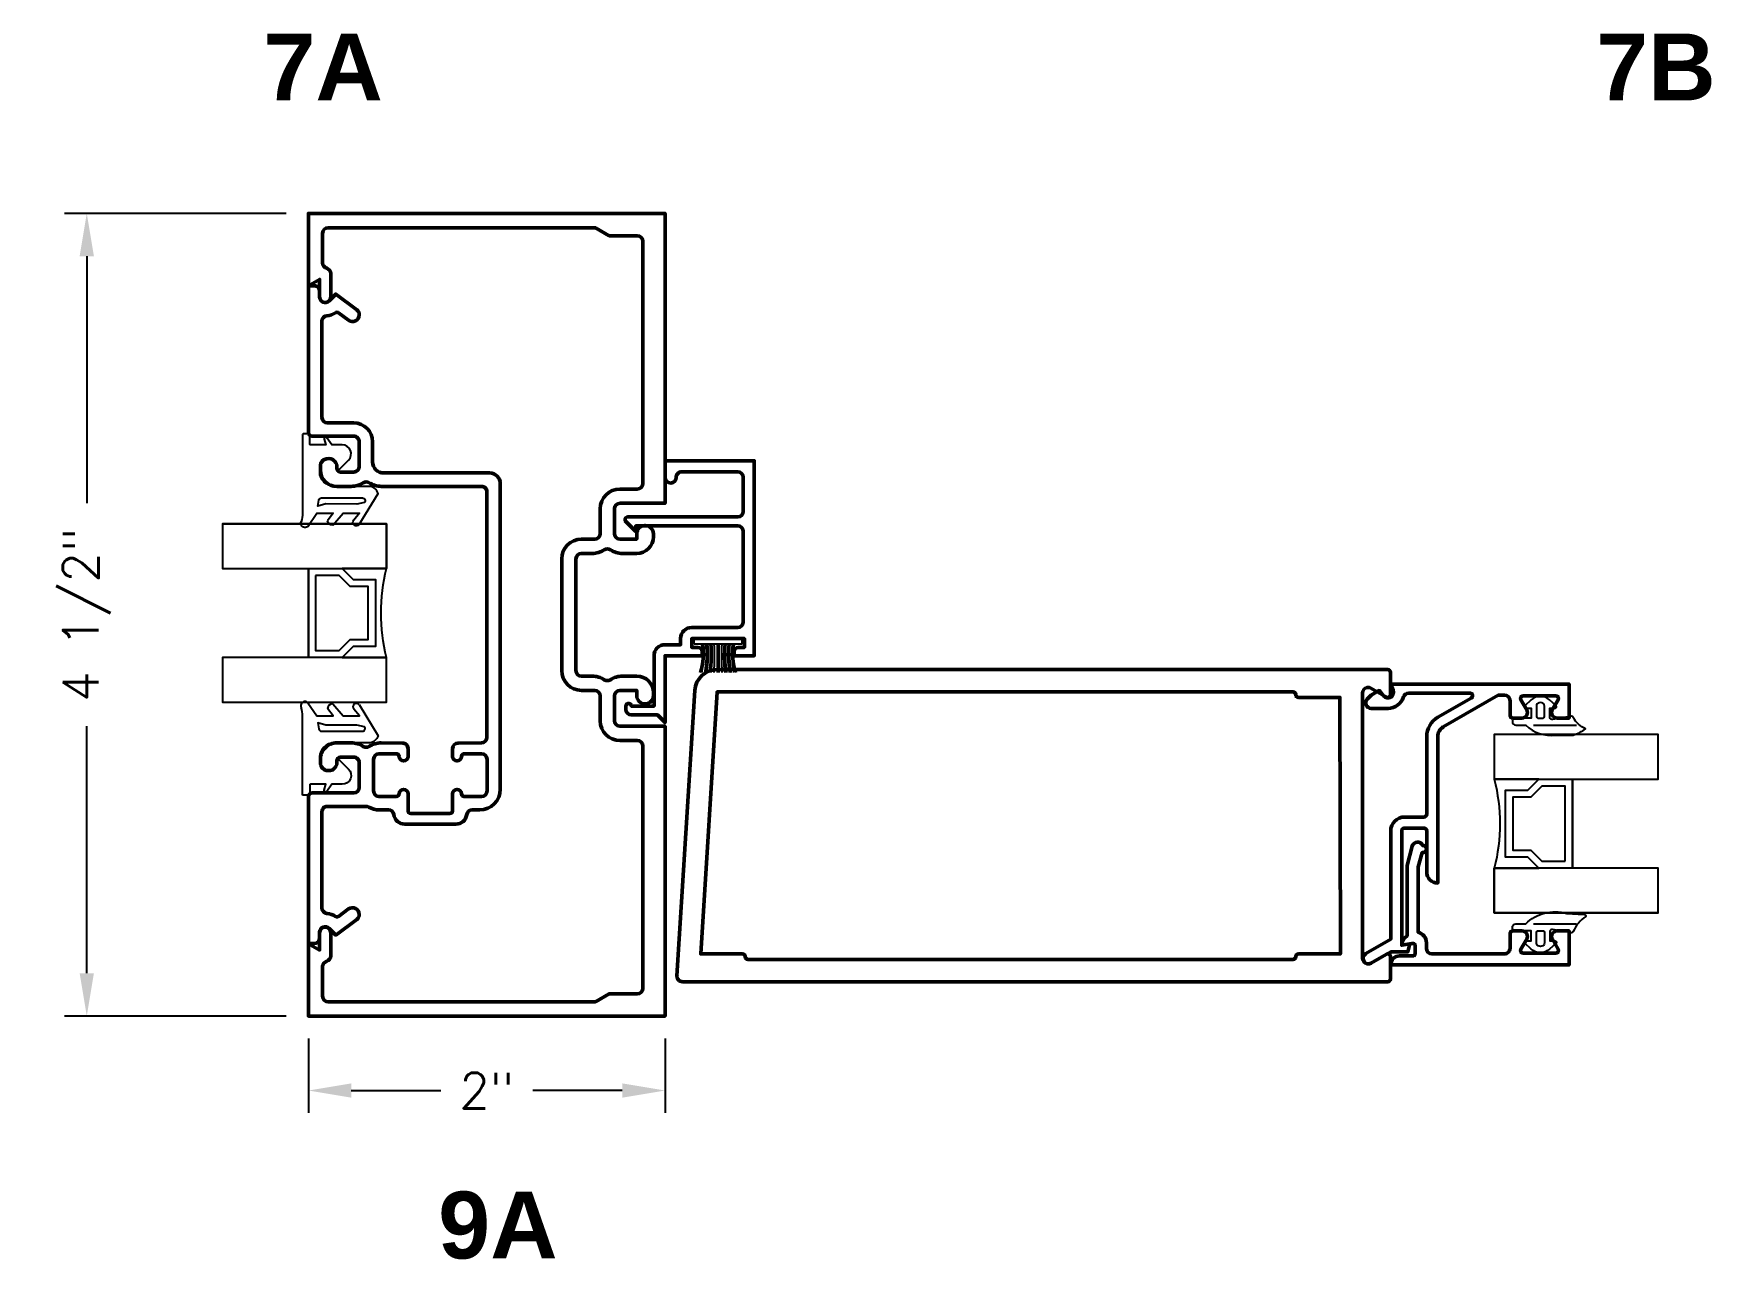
# Model space of a CAD drawing. Extents: x 0 to 139, y -24 to 89.
# Drawn here: x 46.407 to 48.758, y -3.273 to -1.555 of the extents above; entities that cross this region are included whole.
import ezdxf

# ---------------------------------------------------------------- set-up
doc = ezdxf.new("R2010")
doc.units = 0
doc.header["$MEASUREMENT"] = 0
doc.layers.get('Defpoints').update_dxf_attribs({"linetype": 'CONTINUOUS'})
for name, color, linetype in [('R-Anno-Dims', 3, 'CONTINUOUS'), ('R-Anno-Text', 6, 'CONTINUOUS'), ('R-Det1', 4, 'CONTINUOUS'), ('R-Det2', 2, 'CONTINUOUS'), ('R-Otln', 1, 'CONTINUOUS'), ('R-Pat1', 5, 'CONTINUOUS')]:
    doc.layers.add(name, color=color, linetype=linetype)
doc.styles.get("Standard").update_dxf_attribs({"font": 'simplex'})
doc.styles.add('style1', font='arialbd.ttf')
doc.dimstyles.new('1-4size', dxfattribs={"dimtxt": 0.05, "dimasz": 0.06, "dimexe": 0.03125, "dimexo": 0.03125, "dimgap": 0.03125, "dimtad": 0, "dimdec": 5, "dimlfac": 4, "dimzin": 4, "dimdsep": 46, "dimlunit": 5, "dimtxsty": 'Standard', "dimcen": 0, "dimclrd": 256, "dimclre": 256, "dimclrt": 256, "dimadec": 0, "dimazin": 1, "dimtfac": 1, "dimtdec": 5, "dimtofl": 0, "dimtmove": 0, "dimatfit": 3, "dimfxl": 1, "dimfrac": 2, "dimtolj": 1, "dimtzin": 4, "dimarcsym": 0})

# ---------------------------------------------------------------- blocks, each defined once
blk = doc.blocks.new('*D111')
at = {"layer": 'Defpoints', "color": 0}
for p in [(46.7917, -2.9324), (47.2917, -2.9324), (47.2917, -3.0367)]:
    blk.add_point(p, dxfattribs=at)
at = {"layer": 'R-Anno-Dims', "lineweight": -2}
for p, q in [((46.7917, -2.9636), (46.7917, -3.068)), ((47.2917, -2.9636), (47.2917, -3.068)), ((46.8517, -3.0367), (46.9771, -3.0367)), ((47.2317, -3.0367), (47.1063, -3.0367))]:
    blk.add_line(p, q, dxfattribs=at)
at = {"layer": 'R-Anno-Dims'}
for points in [[(46.8517, -3.0267), (46.8517, -3.0467), (46.7917, -3.0367)], [(47.2317, -3.0267), (47.2317, -3.0467), (47.2917, -3.0367)]]:
    blk.add_solid(points, dxfattribs=at)
at = {"layer": 'R-Anno-Dims', "insert": (47.0417, -3.0367), "char_height": 0.05, "attachment_point": 5}
blk.add_mtext('\\A1;2"', dxfattribs=at)
blk = doc.blocks.new('*D112')
at = {"layer": 'Defpoints', "color": 0}
for p in [(46.4811, -1.8074), (46.7917, -1.8074), (46.7917, -2.9324)]:
    blk.add_point(p, dxfattribs=at)
at = {"layer": 'R-Anno-Dims', "lineweight": -2}
for p, q in [((46.7604, -1.8074), (46.4498, -1.8074)), ((46.4811, -1.8674), (46.4811, -2.2136)), ((46.4811, -2.8724), (46.4811, -2.5261)), ((46.7604, -2.9324), (46.4498, -2.9324))]:
    blk.add_line(p, q, dxfattribs=at)
at = {"layer": 'R-Anno-Dims'}
for points in [[(46.4711, -1.8674), (46.4911, -1.8674), (46.4811, -1.8074)], [(46.4711, -2.8724), (46.4911, -2.8724), (46.4811, -2.9324)]]:
    blk.add_solid(points, dxfattribs=at)
at = {"layer": 'R-Anno-Dims', "insert": (46.4811, -2.3699), "char_height": 0.05, "attachment_point": 5, "rotation": 90}
blk.add_mtext('\\A1;4 1/2"', dxfattribs=at)
blk = doc.blocks.new('weathering')
at = {"layer": 'R-Det2'}
for p, q in [((0, 0), (0, -0.27)), ((0, 0), (0.03, 0)), ((0.03, 0), (0.03, -0.27)), ((0, -0.1294), (-0.16, -0.1294)), ((0, -0.1394), (-0.16, -0.1394)), ((0, -0.27), (0.03, -0.27))]:
    blk.add_line(p, q, dxfattribs=at)
for centre, radius, start, end in [((-0.0558, 0.3133), 0.3613, 253.24157, 278.88749), ((-0.0558, 0.3133), 0.3713, 253.70562, 278.64891), ((-0.0569, 0.4863), 0.5565, 259.32776, 275.87289), ((-0.0569, 0.4863), 0.5665, 259.51824, 275.7701), ((-0.0629, 0.6774), 0.7702, 262.75567, 274.68317), ((-0.0629, 0.6774), 0.7801, 262.84899, 274.62376), ((-0.0659, 1.4634), 1.5784, 266.58334, 272.39405), ((-0.0667, -1.7726), 1.6187, 87.63817, 93.30404), ((-0.0636, -0.9658), 0.7997, 85.43766, 96.92313), ((-0.0636, -0.9657), 0.7896, 85.37929, 97.01125), ((-0.0576, -0.7691), 0.5804, 84.30529, 100.16305), ((-0.0576, -0.769), 0.5704, 84.20433, 100.34319), ((-0.0564, -0.5908), 0.3799, 81.45668, 105.81642), ((-0.0565, -0.5907), 0.3699, 81.22226, 106.25562)]:
    blk.add_arc(centre, radius, start, end, dxfattribs=at)
blk = doc.blocks.new('P2728 compress')
at = {"layer": 'R-Det2'}
blk.add_lwpolyline([(176.2659, 42.9271), (176.3716, 42.7527, -0.301952), (176.3243, 42.7127), (176.1243, 42.7127, 0.414214), (176.0443, 42.6327), (176.0443, 42.5943, 0.388879), (176.0809, 42.5545), (176.0969, 42.5531, 0.440011), (176.1403, 42.5929), (176.1403, 42.6069, -0.668179), (176.1574, 42.614), (176.2057, 42.5657, -0.668179), (176.1703, 42.4804), (176.1115, 42.4804), (176.0833, 42.4407, -0.836323), (176.0691, 42.4474), (176.0779, 42.4804), (175.994, 42.4804, 0.414214), (175.988, 42.4744), (175.988, 42.4244, -0.414214), (175.982, 42.4184), (175.954, 42.4184, -0.414214), (175.948, 42.4244), (175.948, 42.8625, 0.083245), (175.9398, 42.9113), (175.9398, 42.9113)], format="xyb", dxfattribs=at)
for points in [[(175.9784, 42.9372), (176.0279, 42.8636), (176.119, 42.8636), (176.088, 42.9053)], [(176.1173, 42.9307), (176.1752, 42.8636), (176.267, 42.8636), (176.2353, 42.9016)]]:
    blk.add_lwpolyline(points, dxfattribs=at)
at = {"layer": 'R-Det2', "lineweight": 25}
blk.add_lwpolyline([(176.0393, 42.7905, 0.372312), (176.0541, 42.7777), (176.2843, 42.7777, 0.668179), (176.2949, 42.8033), (176.2522, 42.8117), (176.0784, 42.811), (176.0343, 42.8244)], format="xyb", close=True, dxfattribs=at)
at = {"layer": 'R-Det2', "ltscale": 0.1}
for centre, radius, start, end in [((175.9618, 42.9203), 0.0237, 22.23453, 202.23453), ((176.1173, 42.901), 0.0297, 90, 171.53968), ((176.2507, 42.9142), 0.0199, 40.29781, 220.29781)]:
    blk.add_arc(centre, radius, start, end, dxfattribs=at)

msp = doc.modelspace()

# ---------------------------------------------------------------- linework, layer by layer
at = {"layer": 'R-Det1', "lineweight": 50}
for points in [[(46.8816961, -2.1556269), (46.8816961, -2.1301269), (46.8816961, -2.1273769, 0.414151258), (46.8551961, -2.1008769), (46.8181961, -2.1008769, -0.413333333), (46.8106961, -2.0933769), (46.8106961, -1.9584519, -0.384292738), (46.8176961, -1.9507519, 0.125027091), (46.8297461, -1.9465019, -0.3082191), (46.8340461, -1.9466269), (46.8479711, -1.9570019, 0.615742841), (46.8629461, -1.9494769), (46.8629461, -1.9486769, 0.239176885), (46.8598211, -1.9424519), (46.8301461, -1.9203769), (46.8206711, -1.9298519, -0.667873573), (46.8074461, -1.9243769), (46.8074461, -1.9163769, 0.416132723), (46.7996961, -1.9086269), (46.7919461, -1.9086269), (46.7919461, -2.1146269, 0.414213562), (46.7969461, -2.1196269), (46.8551961, -2.1196269, -0.416132723), (46.8629461, -2.1273769), (46.8629461, -2.1621269, -0.412903226), (46.8551961, -2.1698769), (46.8366961, -2.1698769, -0.414213562), (46.8316961, -2.1648769), (46.8316961, -2.1627769, 1.011839456), (46.8084461, -2.1625019), (46.8084461, -2.1666269, 0.413978903), (46.8316961, -2.1898769), (46.8517711, -2.1898769, 0.143865672), (46.8686461, -2.1849019, -0.292539715), (46.8770211, -2.1849019, 0.14306262), (46.8938961, -2.1898769), (47.0341961, -2.1898769, -0.416132723), (47.0419461, -2.1976269), (47.0419461, -2.5416269, -0.412903226), (47.0341961, -2.5493769), (47.0015981, -2.5496268, 0.414213562), (46.9938481, -2.5573768), (46.9938481, -2.5683768, 0.414213562), (47.0000981, -2.5746268, 0.414213562), (47.0063481, -2.5683768, -0.414213562), (47.0100981, -2.5646268), (47.0343481, -2.5646268, -0.414213562), (47.0420981, -2.5723768), (47.0420981, -2.6168768, -0.414213562), (47.0343481, -2.6246268), (47.0100981, -2.6246268, -0.414213562), (47.0063481, -2.6208768, 0.414213562), (47.0000981, -2.6146268, 0.414213562), (46.9938481, -2.6208768), (46.9938481, -2.6446269, -0.414213562), (46.9900981, -2.6483769), (46.9350981, -2.6483769, -0.414213562), (46.9313481, -2.6446269), (46.9313481, -2.6208768, 0.414213562), (46.9250981, -2.6146268, 0.414213562), (46.9188481, -2.6208768, -0.414213562), (46.9150981, -2.6246268), (46.8908481, -2.6246268, -0.414213562), (46.8830981, -2.6168768), (46.8830981, -2.5723768, -0.414213562), (46.8908481, -2.5646268), (46.9150981, -2.5646268, -0.414213562), (46.9188481, -2.5683768, 0.414213562), (46.9250981, -2.5746268, 0.414213562), (46.9313481, -2.5683768), (46.9313481, -2.5573768, 0.414213579), (46.9235981, -2.5496268), (46.8938961, -2.5493769), (46.8938961, -2.5493769, 0.144487081), (46.8770211, -2.5543269, -0.292539715), (46.8686461, -2.5543269, 0.145286571), (46.8517711, -2.5493769), (46.8316961, -2.5493769, 0.415053763), (46.8084461, -2.5726269), (46.8084461, -2.5767519, 1.012901092), (46.8316961, -2.5764519), (46.8316961, -2.5743769, -0.414213562), (46.8366961, -2.5693769), (46.8551961, -2.5693769, -0.416132723), (46.8629461, -2.5771269), (46.8629461, -2.6118769, -0.412903226), (46.8551961, -2.6196269), (46.7969461, -2.6196269, 0.414213562), (46.7919461, -2.6246269), (46.7919461, -2.8306269), (46.7996961, -2.8306269, 0.412903226), (46.8074461, -2.8228769), (46.8074461, -2.8148769, -0.669038966), (46.8206711, -2.8093769), (46.8301461, -2.8188769), (46.8598211, -2.7967769, 0.238328156), (46.8629461, -2.7905769), (46.8629461, -2.7897519, 0.615742841), (46.8479711, -2.7822269), (46.8340461, -2.7926019, -0.3082191), (46.8297461, -2.7927269, 0.121337447), (46.8176961, -2.7884769, -0.384292738), (46.8106961, -2.7807769), (46.8106961, -2.6458769, -0.41641058), (46.8181895, -2.6383769), (46.8723414, -2.6383769, -0.132705715), (46.8762442, -2.6394313, 0.132705715), (46.8908481, -2.6433768), (46.9038263, -2.6433768, -0.3737096), (46.9115002, -2.6500435, 0.3737096), (46.9268481, -2.6633769), (46.9983481, -2.6633769, 0.3737096), (47.0136959, -2.6500435, -0.3737096), (47.0213698, -2.6433768), (47.0316961, -2.6433768, 0.414213562), (47.0606961, -2.6143768), (47.0606961, -2.1861269, 0.415000983), (47.0456961, -2.1711269), (46.8971961, -2.1711269, -0.414517049)], [(47.2761939, -2.4274012, -0.414213562), (47.2916939, -2.4119012), (47.3134439, -2.4119012), (47.3134441, -2.4031512, -0.414213562), (47.3289441, -2.3876512), (47.3934439, -2.3876514, 0.414213562), (47.4011939, -2.3799014), (47.4011939, -2.2530267, 0.414213562), (47.3934439, -2.2452767), (47.2504439, -2.2452767), (47.2504439, -2.2530267), (47.2365312, -2.239114, -0.668178638), (47.2391564, -2.2327764), (47.3934439, -2.2327767, 0.414213562), (47.4011939, -2.2250267), (47.4011939, -2.1772139, 0.414213562), (47.3934439, -2.1694639), (47.3149439, -2.1694639, 0.423380872), (47.3071944, -2.1774639, -0.999983871), (47.2916939, -2.1774637), (47.2916939, -2.1539637), (47.4166939, -2.1539637), (47.4166939, -2.4274012), (47.3884439, -2.4274012), (47.3884439, -2.4214012, -0.414213562), (47.3941939, -2.4156512), (47.4026941, -2.4156514), (47.4026941, -2.4031512), (47.3289441, -2.4031512), (47.3289441, -2.4156514), (47.3376939, -2.4156512, -0.414213562), (47.3434439, -2.4214012), (47.3434439, -2.4274012), (47.2916939, -2.4274012), (47.2916939, -2.5210264), (47.2809439, -2.5102764), (47.2444439, -2.5102762, -0.414213562), (47.2366939, -2.5025262), (47.2366939, -2.4977762, -1), (47.2441939, -2.4977762), (47.2761939, -2.4977762)], [(48.3745665, -2.6610155), (48.3745665, -2.5405121, -0.267944175), (48.3823165, -2.5270886), (48.4593705, -2.4826016), (48.4680665, -2.4826016, -0.414213562), (48.4758165, -2.4903516), (48.4758165, -2.5108516, 0.414213562), (48.4795665, -2.5146016), (48.4925665, -2.5146016, 0.577350202), (48.4992782, -2.5029766), (48.4911953, -2.4889766, -0.577350202), (48.4944429, -2.4833516), (48.5399402, -2.4833516, -0.577351988), (48.5431877, -2.4889766), (48.5351048, -2.5029765, 0.577351988), (48.5418165, -2.5146016), (48.5585665, -2.5146016), (48.5585665, -2.4671016), (48.3085665, -2.4671016), (48.3120131, -2.4757254, -0.869075611), (48.2986938, -2.4833529), (48.2930666, -2.4761015, 0.123332445), (48.2754856, -2.4882698, 0.64476674), (48.2812995, -2.5011016), (48.3048165, -2.5011015, 0.330653628), (48.3263547, -2.4851098, -0.33065332), (48.3337734, -2.4796016), (48.4195711, -2.4796016, -0.767326322), (48.4214461, -2.4865992), (48.3746915, -2.5135931, 0.26795022), (48.3590665, -2.5406563), (48.3590665, -2.6493515, -0.414213562), (48.3550665, -2.6533515), (48.3280665, -2.6533515, 0.414213562), (48.3085665, -2.6728515), (48.3085665, -2.8246298), (48.2736915, -2.8447649, 1), (48.2814415, -2.8581883), (48.3085665, -2.8425276), (48.3324851, -2.8425276), (48.3355665, -2.8310276), (48.3240665, -2.8330554), (48.3240665, -2.6728515, -0.414213562), (48.3280665, -2.6688515), (48.3550665, -2.6688515, -0.414213562), (48.3590665, -2.6728515), (48.3590665, -2.7303515, 0.414213562), (48.3745665, -2.7458515)], [(48.5418165, -2.8130554), (48.5585665, -2.8130554), (48.5585665, -2.8605554), (48.3085665, -2.8605554, -0.41421368), (48.3210665, -2.8480554), (48.3393165, -2.8480554, 0.414213562), (48.3430665, -2.8443054), (48.3430665, -2.8341742, 0.466306393), (48.3386653, -2.8304812), (48.3240665, -2.8330554, -0.252127774), (48.3315666, -2.8200555), (48.3315665, -2.7213054), (48.3388026, -2.6942997, -0.715752791), (48.3534401, -2.6933224, -1.179503687), (48.3524804, -2.703141), (48.3470665, -2.7233462), (48.3470665, -2.8147311, -0.339713402), (48.3585665, -2.8297052), (48.3585665, -2.8373054, 0.414213523), (48.3663165, -2.8450554), (48.4680665, -2.8450554, 0.414213657), (48.4758165, -2.8373054), (48.4758165, -2.8168054, -0.414213562), (48.4795665, -2.8130554), (48.4925665, -2.8130554, -0.57736514), (48.499278, -2.8246807), (48.4911953, -2.8386804, 0.577351747), (48.4944429, -2.8443054), (48.5399401, -2.8443054, 0.577351362), (48.5431877, -2.8386804), (48.5351293, -2.8247225, -0.579445689), (48.5418165, -2.8130554, 1)]]:
    msp.add_lwpolyline(points, format="xyb", close=True, dxfattribs=at)
at = {"layer": 'R-Det2'}
for points in [[(46.6715209, -2.2423696), (46.6715209, -2.3048696), (46.901321, -2.3048696), (46.901321, -2.2423696), (46.6715209, -2.2423696), (46.901321, -2.2423696), (46.901321, -2.3048696), (46.838821, -2.3048696), (46.854321, -2.3203696), (46.885571, -2.3203696), (46.885571, -2.4143696), (46.854321, -2.4143696), (46.838821, -2.4298696), (46.791821, -2.4298696), (46.791821, -2.3048696), (46.791821, -2.4298696), (46.6715209, -2.4298696), (46.6715209, -2.4923696), (46.901321, -2.4923696), (46.901321, -2.4298696), (46.838821, -2.4298696), (46.901321, -2.4298696, -0.123310184), (46.901321, -2.3048696, 1.56900442)], [(48.6835833, -2.7877056), (48.6835834, -2.7252056), (48.4537832, -2.7252056), (48.4537832, -2.7877056), (48.6835834, -2.7877056), (48.4537832, -2.7877056), (48.4537832, -2.7252056), (48.5162832, -2.7252056), (48.5007832, -2.7097056), (48.4695332, -2.7097056), (48.4695332, -2.6157056), (48.5007832, -2.6157056), (48.5162832, -2.6002056), (48.5632832, -2.6002056), (48.5632832, -2.7252056), (48.5632832, -2.6002056), (48.6835834, -2.6002056), (48.6835834, -2.5377056), (48.4537832, -2.5377056), (48.4537832, -2.6002056), (48.5162832, -2.6002056), (48.4537832, -2.6002056, -0.123310184), (48.4537832, -2.7252056, 1.56900442)]]:
    msp.add_lwpolyline(points, format="xyb", dxfattribs=at)
for points in [[(46.801821, -2.3148696), (46.801821, -2.4198696), (46.8346789, -2.4198696), (46.8501789, -2.4043696), (46.875571, -2.4043696), (46.875571, -2.3303696), (46.8501789, -2.3303696), (46.8346789, -2.3148696), (46.801821, -2.3148696)], [(48.508882, -2.5246016), (48.568826, -2.5245397)], [(48.5532832, -2.7152056), (48.5532832, -2.6102056), (48.5204254, -2.6102056), (48.5049254, -2.6257056), (48.4795332, -2.6257056), (48.4795332, -2.6997056), (48.5049254, -2.6997056), (48.5204254, -2.7152056), (48.5532832, -2.7152056)], [(48.508882, -2.8030554), (48.568826, -2.8031174)]]:
    msp.add_lwpolyline(points, dxfattribs=at)
for points in [[(48.5399664, -2.5384752), (48.5644936, -2.5384752, 0.095256889), (48.5817713, -2.5295194, -0.169063491), (48.5645448, -2.5140305, 0.378808837), (48.5618816, -2.5120603), (48.5355525, -2.5168638, -0.346241915), (48.5315846, -2.5143733), (48.5315846, -2.5008516), (48.5391339, -2.5005738, 0.608655902), (48.5404847, -2.4972877), (48.5313466, -2.48921, 0.378617088), (48.5055726, -2.48921), (48.4964344, -2.4972877, 0.608655902), (48.4977852, -2.5005738), (48.5053346, -2.5008516), (48.5053346, -2.5146016), (48.4840846, -2.5146016, 1), (48.4840846, -2.5246016), (48.4978444, -2.5246016, 0.227391241)], [(48.5165846, -2.4930897, 0.341998713), (48.5128346, -2.4979309), (48.5128346, -2.5126016, 0.414213562), (48.5148346, -2.5146016), (48.5220846, -2.5146016, 0.414213562), (48.5240846, -2.5126016), (48.5240846, -2.4979309, 0.341998713), (48.5203346, -2.4930897, 0.127016654)], [(48.5550511, -2.7883667), (48.5795782, -2.7898237, -0.477037012), (48.5820235, -2.7928439, 0.14422513), (48.5645447, -2.8136265, -0.378808837), (48.5618816, -2.8155968), (48.5355524, -2.8107932, 0.346241915), (48.5315845, -2.8132837), (48.5315845, -2.8268054), (48.5391338, -2.8270832, -0.608655902), (48.5404847, -2.8303694), (48.5313465, -2.838447, -0.378617088), (48.5055725, -2.838447), (48.4964343, -2.8303693, -0.608655902), (48.4977852, -2.8270831), (48.5053345, -2.8268054), (48.5053345, -2.8130554), (48.4840845, -2.8130554, -1), (48.4840845, -2.8030554), (48.4978444, -2.8030554, -0.267763014)], [(48.5165845, -2.8345673, -0.341998713), (48.5128345, -2.829726), (48.5128345, -2.8150554, -0.414213562), (48.5148345, -2.8130554), (48.5220845, -2.8130554, -0.414213562), (48.5240845, -2.8150554), (48.5240845, -2.8297261, -0.341998713), (48.5203345, -2.8345673, -0.127016654)]]:
    msp.add_lwpolyline(points, format="xyb", close=True, dxfattribs=at)
at = {"layer": 'R-Otln', "lineweight": 50}
for points in [[(46.8074439, -1.9243721, 0.414213562), (46.8151939, -1.9321221, 0.414213562), (46.8229439, -1.9243721), (46.8229439, -1.8916221, 0.335012819), (46.8173189, -1.8841691, -0.335012819), (46.8116939, -1.8767162), (46.8116939, -1.8351221, -0.414213562), (46.8194439, -1.8273721), (47.1939583, -1.8273721), (47.2134439, -1.8386221), (47.2526939, -1.8386221, -0.414213562), (47.2604439, -1.8463721), (47.2604439, -2.1858721, -0.414213562), (47.2526939, -2.1936221), (47.2284439, -2.1936221, 0.414213562), (47.2006939, -2.2213721), (47.2006939, -2.2561221, -0.414213562), (47.1929439, -2.2638721), (47.1744439, -2.2638721, 0.414213562), (47.1466939, -2.2916221), (47.1466939, -2.4481221, 0.414213562), (47.1744439, -2.4758721), (47.1929439, -2.4758721, -0.414213562), (47.2006939, -2.4836221), (47.2006939, -2.5183721, 0.414213562), (47.2284439, -2.5461221), (47.2526939, -2.5461221, -0.414213562), (47.2604439, -2.5538721), (47.2604439, -2.5538721), (47.2604439, -2.8933721, -0.414213562), (47.2526939, -2.9011221), (47.2134439, -2.9011221), (47.1939583, -2.9123721), (46.8194439, -2.9123721, -0.414213562), (46.8116939, -2.9046221), (46.8116939, -2.8630281, -0.335012819), (46.8173189, -2.8555751, 0.335012819), (46.8229439, -2.8481221), (46.8229439, -2.8153721, 0.414213562), (46.8151939, -2.8076221, 0.414213562), (46.8074439, -2.8153721), (46.8074439, -2.8399654), (46.7916939, -2.8308721), (46.7916939, -2.9323721), (47.2916939, -2.9323721), (47.2916939, -2.5261221), (47.2284439, -2.5261221, -0.414213562), (47.2206939, -2.5183721), (47.2206939, -2.4836221, -0.414213562), (47.2284439, -2.4758721), (47.2519439, -2.4758721), (47.2519439, -2.4833721, 0.414213562), (47.2634439, -2.4948721), (47.2636939, -2.4948721, 0.414213562), (47.2751939, -2.4833721), (47.2751939, -2.4791221, 0.414213562), (47.2519439, -2.4558721), (47.2319439, -2.4558721, 0.145063949), (47.2149166, -2.4609184, -0.296364458), (47.2064711, -2.4609184, 0.145063949), (47.1894439, -2.4558721), (47.1744439, -2.4558721, -0.414213562), (47.1666939, -2.4481221), (47.1666939, -2.2916221, -0.414213562), (47.1744439, -2.2838721), (47.1894439, -2.2838721, 0.145063949), (47.2064711, -2.2788259, -0.296364458), (47.2149166, -2.2788259, 0.145063949), (47.2319439, -2.2838721), (47.2519439, -2.2838721, 0.414213562), (47.2751939, -2.2606221), (47.2751939, -2.2563721, 0.414213562), (47.2636939, -2.2448721), (47.2634439, -2.2448721, 0.414213562), (47.2519439, -2.2563721), (47.2519439, -2.2638721), (47.2284439, -2.2638721, -0.414213562), (47.2206939, -2.2561221), (47.2206939, -2.2213721, -0.414213562), (47.2284439, -2.2136221), (47.2916939, -2.2136221), (47.2916939, -1.8073721), (46.7916939, -1.8073721), (46.7916939, -1.9088721), (46.8074439, -1.8997789)], [(48.2808811, -2.4726679), (48.3026016, -2.4852079, 0.580396234), (48.308256, -2.4819776), (48.3082561, -2.4504776, 0.414213562), (48.3045061, -2.4467276), (47.3644585, -2.4467276, 0.39604812), (47.3332693, -2.4760284), (47.3082715, -2.8759942, 0.432616316), (47.3160064, -2.8842276), (48.3045061, -2.8842277, 0.414213562), (48.3082561, -2.8804777), (48.3082561, -2.8489773, 0.580388313), (48.3026016, -2.8457469), (48.2808811, -2.8582871, -0.57735074), (48.2692561, -2.8515754), (48.269256, -2.4793796, -0.577349127)], [(48.1755063, -2.8489777), (48.1755063, -2.8492277, -0.414213562), (48.1717563, -2.8529777), (47.4077553, -2.8529776, -0.414213562), (47.4040053, -2.8492276), (47.4040053, -2.8489776, 0.414213562), (47.4002553, -2.8452276), (47.3415053, -2.8452276), (47.3644584, -2.4779776), (48.1717563, -2.4779776, -0.414213562), (48.1755063, -2.4817276), (48.1755063, -2.4819776, 0.414213562), (48.1792563, -2.4857276), (48.2375218, -2.4857276), (48.2380063, -2.8452276), (48.1792563, -2.8452277, 0.414213562)]]:
    msp.add_lwpolyline(points, format="xyb", close=True, dxfattribs=at)

# ---------------------------------------------------------------- block references
at = {"layer": 'R-Pat1', "yscale": 0.25, "zscale": 0.25}
for name, p, xscale, rotation in [('P2728 compress', (2.7964926, 8.4882895), -0.25, 180), ('weathering', (47.3321444, -2.4106631), 0.25, 90)]:
    msp.add_blockref(name, p, dxfattribs=dict(at, xscale=xscale, rotation=rotation))
at = {"layer": 'R-Pat1', "xscale": 0.25, "yscale": 0.25, "zscale": 0.25}
msp.add_blockref('P2728 compress', (2.7964926, -13.2275433), dxfattribs=at)

# ---------------------------------------------------------------- texts
at = {"layer": 'R-Anno-Text', "char_height": 0.09375, "attachment_point": 3, "style": 'style1'}
for s, insert, width in [('7A', (46.8960797, -1.5552424, 1.5526731), 1.86), ('7B', (48.7640632, -1.5552424, 1.5526731), 1.86), ('9A', (47.1410453, -3.1783776, 1.5526731), 1.787222288)]:
    msp.add_mtext(s, dxfattribs=dict(at, insert=insert, width=width))

# ---------------------------------------------------------------- dimensions: what is measured, and where the dimension line sits
at = {"layer": 'R-Anno-Dims'}
dim = msp.add_linear_dim(base=(46.4810765, -1.8073721), p1=(46.7916939, -2.9323721), p2=(46.7916939, -1.8073721), angle=90, dimstyle='1-4size', override={"dimpost": '"'}, dxfattribs=at)
dim.commit()
dim.dimension.update_dxf_attribs({"geometry": '*D112', "text_midpoint": (46.4810765, -2.3698721), "dimtype": 160})
dim = msp.add_linear_dim(base=(47.2916939, -3.036716), p1=(46.7916939, -2.9323721), p2=(47.2916939, -2.9323721), dimstyle='1-4size', override={"dimpost": '"'}, dxfattribs=at)
dim.commit()
dim.dimension.update_dxf_attribs({"geometry": '*D111', "text_midpoint": (47.0416939, -3.036716), "dimtype": 160})

doc.saveas('drawing.dxf')
